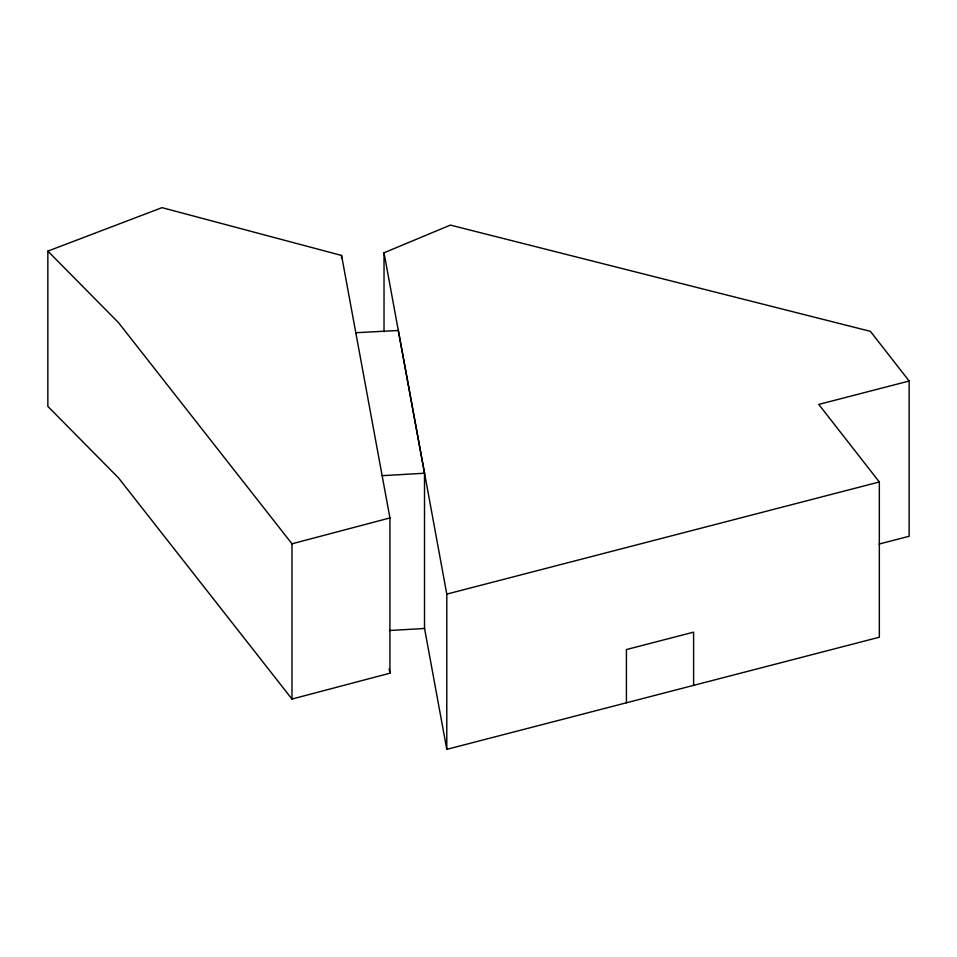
<?xml version="1.0" encoding="UTF-8"?>
<svg xmlns="http://www.w3.org/2000/svg" width="957" height="957" viewBox="0 0 957 957"><rect width="100%" height="100%" fill="white"/><g stroke="black" fill="none" stroke-linecap="round" stroke-linejoin="round"><path stroke-width="1.44" d="M384.02 331.9L384.02 252.78L450.4 225.098L870.392 331.349L909.15 381.018L909.15 536.267L879.016 544.066M47.85 251.117L162.02 207.645L341.565 255.459L389.93 517.94L389.93 673.202L291.981 699.053L118.501 477.89L47.85 406.366L47.85 251.117L118.501 322.641L291.981 543.803L291.981 699.053M291.981 543.803L389.93 517.94M909.15 381.018L818.761 404.416L879.339 481.969L879.339 637.218L446.787 749.355L424.43 627.768M446.787 749.355L446.787 594.106L879.339 481.969M382.178 475.677L424.513 473.237L424.513 628.486L389.475 630.507M355.789 332.725L398.303 330.488L424.513 473.237M384.02 252.78L446.787 594.106M389.128 668.799L389.93 673.202M693.61 685.368L693.61 632.146L626.416 649.552L626.416 702.785M341.565 255.459L341.565 258.45"/></g></svg>
